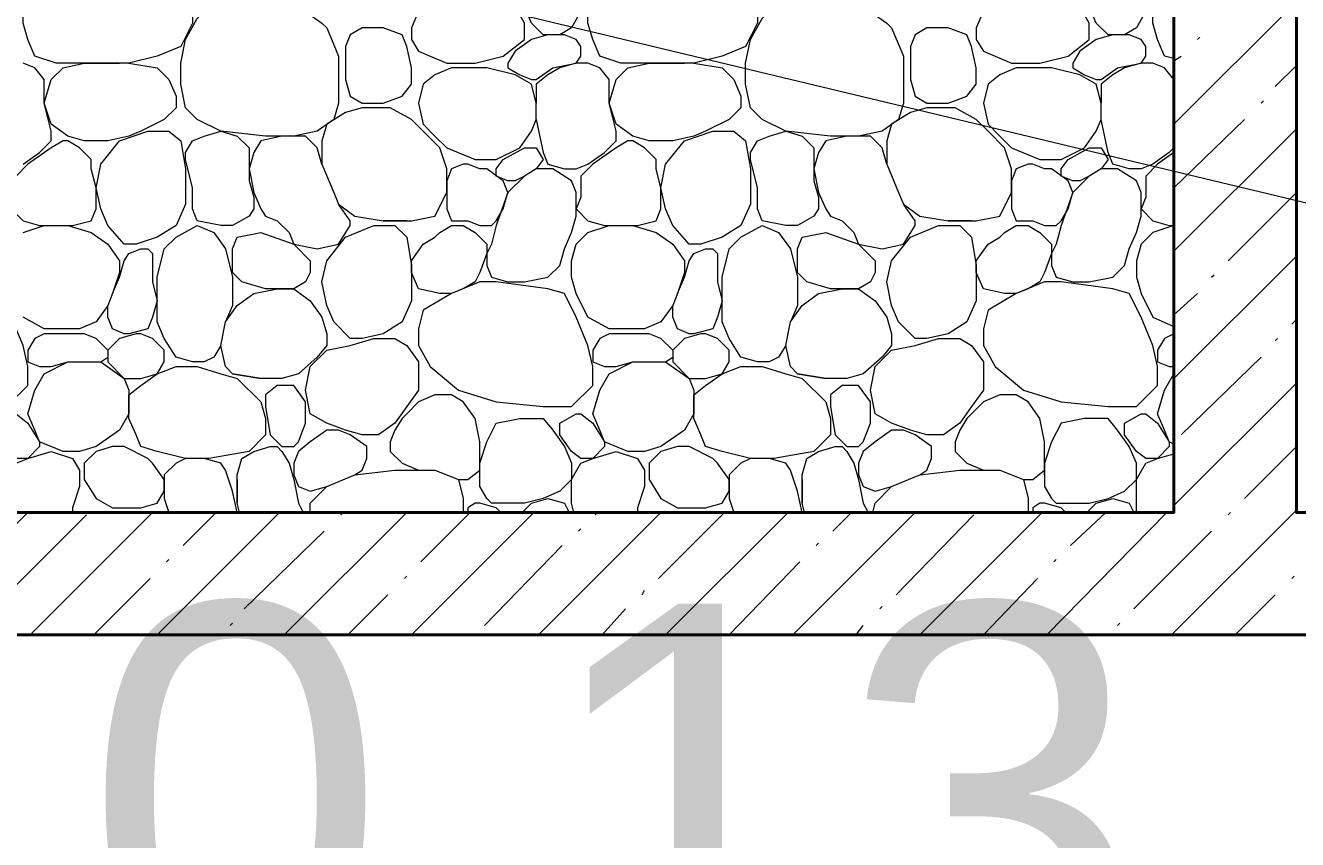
# Model space of a CAD drawing. Header units: millimetres. Extents: x -213547 to 415037, y -3642 to 106956.
# Drawn here: x -111402 to -109112, y 20498 to 21963 of the extents above; entities that cross this region are included whole.
import ezdxf

# ---------------------------------------------------------------- set-up
doc = ezdxf.new("R2010")
doc.units = ezdxf.units.MM
doc.styles.get("Standard").update_dxf_attribs({"font": 'arial.ttf'})

msp = doc.modelspace()

# ---------------------------------------------------------------- linework, layer by layer
at = {"lineweight": 40}
msp.add_lwpolyline([(-113778.3, 26411.6), (-106250.3, 26411.6), (-106250.3, 23009.8), (-112037.1, 23009.8), (-112257.4, 23009.8), (-112257.4, 18875.1), (-112354.9, 18875.1), (-112354.9, 18654.8), (-112037.1, 18654.8), (-112037.1, 18875.1), (-112037.1, 20866.2), (-108334.6, 20866.2), (-108334.6, 20468), (-108114.3, 20468), (-108114.3, 20866.2), (-108114.3, 21086.5), (-109114.1, 21086.5), (-109114.1, 22789.5), (-106030, 22789.5), (-106030, 23009.8), (-106030, 26411.6), (-104132.1, 26411.6)], dxfattribs=at)
msp.add_lwpolyline([(-112037.1, 22789.5), (-109334.4, 22789.5), (-109334.4, 21086.5), (-112037.1, 21086.5)], close=True, dxfattribs=at)
at = {"lineweight": 30}
msp.add_lwpolyline([(-112037.1, 21086.5), (-109334.4, 21086.5), (-109334.4, 22789.5), (-112037.1, 22789.5)], close=True, dxfattribs=at)
at = {"lineweight": 9}
for points in [[(-110410.4, 22077.8), (-110401.9, 22060.8), (-110401.9, 22026.9), (-110401.9, 21988.8), (-110418.9, 21959.2), (-110440, 21946.5), (-110469.7, 21946.5), (-110490.9, 21967.6), (-110503.6, 21997.3), (-110512.1, 22026.9), (-110520.5, 22069.3), (-110512.1, 22099), (-110490.9, 22120.1), (-110461.2, 22128.6), (-110431.6, 22120.1)], [(-109393.7, 22077.8), (-109385.2, 22060.8), (-109385.2, 22026.9), (-109385.2, 21988.8), (-109402.1, 21959.2), (-109423.3, 21946.5), (-109453, 21946.5), (-109474.2, 21967.6), (-109486.9, 21997.3), (-109495.3, 22026.9), (-109503.8, 22069.3), (-109495.3, 22099), (-109474.2, 22120.1), (-109444.5, 22128.6), (-109414.8, 22120.1)], [(-111346.6, 21895.6), (-111384.7, 21908.3), (-111397.5, 21938), (-111405.9, 21967.6), (-111405.9, 21997.3), (-111397.5, 22026.9), (-111367.8, 22060.8), (-111317, 22090.5), (-111274.6, 22099), (-111215.3, 22099), (-111172.9, 22090.5), (-111151.7, 22077.8), (-111122.1, 22039.7), (-111100.9, 21997.3), (-111100.9, 21967.6), (-111122.1, 21925.3), (-111164.5, 21908.3), (-111215.3, 21895.6), (-111274.6, 21895.6)], [(-110329.9, 21895.6), (-110368, 21908.3), (-110380.7, 21938), (-110389.2, 21967.6), (-110389.2, 21997.3), (-110380.7, 22026.9), (-110351.1, 22060.8), (-110300.2, 22090.5), (-110257.9, 22099), (-110198.6, 22099), (-110156.2, 22090.5), (-110135, 22077.8), (-110105.4, 22039.7), (-110084.2, 21997.3), (-110084.2, 21967.6), (-110105.4, 21925.3), (-110147.7, 21908.3), (-110198.6, 21895.6), (-110257.9, 21895.6)], [(-110969.6, 21764.3), (-111050.1, 21772.8), (-111092.4, 21793.9), (-111113.6, 21815.1), (-111122.1, 21857.5), (-111122.1, 21895.6), (-111113.6, 21938), (-111092.4, 21976.1), (-111071.3, 21997.3), (-111028.9, 22018.5), (-110999.2, 22018.5), (-110910.3, 21997.3), (-110867.9, 21967.6), (-110859.4, 21959.2), (-110838.3, 21908.3), (-110838.3, 21866), (-110838.3, 21823.6), (-110846.7, 21793.9), (-110876.4, 21772.8), (-110918.7, 21764.3)], [(-110706.9, 21938), (-110694.2, 21916.8), (-110673, 21908.3), (-110643.4, 21895.6), (-110592.5, 21895.6), (-110541.7, 21908.3), (-110503.6, 21938), (-110503.6, 21967.6), (-110520.5, 21997.3), (-110571.4, 22018.5), (-110622.2, 22018.5), (-110664.6, 22010), (-110694.2, 21988.8), (-110706.9, 21959.2)], [(-109952.9, 21764.3), (-110033.3, 21772.8), (-110075.7, 21793.9), (-110096.9, 21815.1), (-110105.4, 21857.5), (-110105.4, 21895.6), (-110096.9, 21938), (-110075.7, 21976.1), (-110054.5, 21997.3), (-110012.2, 22018.5), (-109982.5, 22018.5), (-109893.6, 21997.3), (-109851.2, 21967.6), (-109842.7, 21959.2), (-109821.5, 21908.3), (-109821.5, 21866), (-109821.5, 21823.6), (-109830, 21793.9), (-109859.7, 21772.8), (-109902, 21764.3)], [(-109690.2, 21938), (-109677.5, 21916.8), (-109656.3, 21908.3), (-109626.7, 21895.6), (-109575.8, 21895.6), (-109525, 21908.3), (-109486.9, 21938), (-109486.9, 21967.6), (-109503.8, 21997.3), (-109554.6, 22018.5), (-109605.5, 22018.5), (-109647.8, 22010), (-109677.5, 21988.8), (-109690.2, 21959.2)], [(-110825.5, 21866), (-110817.1, 21836.3), (-110795.9, 21823.6), (-110757.8, 21823.6), (-110723.9, 21836.3), (-110706.9, 21857.5), (-110706.9, 21887.1), (-110715.4, 21925.3), (-110723.9, 21946.5), (-110757.8, 21959.2), (-110795.9, 21959.2), (-110817.1, 21946.5), (-110825.5, 21925.3)], [(-109808.8, 21866), (-109800.4, 21836.3), (-109779.2, 21823.6), (-109741, 21823.6), (-109707.2, 21836.3), (-109690.2, 21857.5), (-109690.2, 21887.1), (-109698.7, 21925.3), (-109707.2, 21946.5), (-109741, 21959.2), (-109779.2, 21959.2), (-109800.4, 21946.5), (-109808.8, 21925.3)], [(-110520.5, 21916.8), (-110533.2, 21895.6), (-110533.2, 21887.1), (-110512.1, 21874.4), (-110490.9, 21866), (-110482.4, 21866), (-110452.7, 21887.1), (-110410.4, 21895.6), (-110401.9, 21908.3), (-110401.9, 21925.3), (-110410.4, 21938), (-110431.6, 21946.5), (-110461.2, 21946.5), (-110490.9, 21938)], [(-109503.8, 21916.8), (-109516.5, 21895.6), (-109516.5, 21887.1), (-109495.3, 21874.4), (-109474.2, 21866), (-109465.7, 21866), (-109436, 21887.1), (-109393.7, 21895.6), (-109385.2, 21908.3), (-109385.2, 21925.3), (-109393.7, 21938), (-109414.8, 21946.5), (-109444.5, 21946.5), (-109474.2, 21938)], [(-110571.4, 21887.1), (-110605.3, 21887.1), (-110634.9, 21887.1), (-110664.6, 21874.4), (-110685.7, 21857.5), (-110694.2, 21823.6), (-110685.7, 21785.5), (-110664.6, 21764.3), (-110643.4, 21743.1), (-110592.5, 21721.9), (-110554.4, 21721.9), (-110512.1, 21743.1), (-110490.9, 21772.8), (-110482.4, 21793.9), (-110469.7, 21734.6), (-110461.2, 21713.5), (-110431.6, 21705), (-110410.4, 21705), (-110389.2, 21713.5), (-110359.5, 21734.6), (-110338.4, 21755.8), (-110338.4, 21764.3), (-110338.4, 21772.8), (-110351.1, 21823.6), (-110351.1, 21866), (-110368, 21887.1), (-110389.2, 21895.6), (-110410.4, 21895.6), (-110440, 21887.1), (-110461.2, 21874.4), (-110482.4, 21857.5), (-110482.4, 21823.6), (-110490.9, 21857.5), (-110520.5, 21874.4)], [(-110838.3, 21641.4), (-110808.6, 21620.3), (-110757.8, 21611.8), (-110706.9, 21611.8), (-110664.6, 21620.3), (-110643.4, 21662.6), (-110643.4, 21705), (-110656.1, 21743.1), (-110685.7, 21772.8), (-110706.9, 21793.9), (-110745.1, 21815.1), (-110795.9, 21815.1), (-110825.5, 21806.7), (-110859.4, 21785.5), (-110867.9, 21755.8), (-110867.9, 21713.5), (-110846.7, 21662.6)], [(-109821.5, 21641.4), (-109791.9, 21620.3), (-109741, 21611.8), (-109690.2, 21611.8), (-109647.8, 21620.3), (-109626.7, 21662.6), (-109626.7, 21705), (-109639.4, 21743.1), (-109669, 21772.8), (-109690.2, 21793.9), (-109728.3, 21815.1), (-109779.2, 21815.1), (-109808.8, 21806.7), (-109842.7, 21785.5), (-109851.2, 21755.8), (-109851.2, 21713.5), (-109830, 21662.6)], [(-111355.1, 21743.1), (-111397.5, 21713.5), (-111418.6, 21692.3), (-111418.6, 21654.2), (-111427.1, 21633), (-111405.9, 21611.8), (-111376.3, 21603.3), (-111355.1, 21603.3), (-111317, 21603.3), (-111283.1, 21611.8), (-111274.6, 21633), (-111274.6, 21671.1), (-111283.1, 21705), (-111283.1, 21721.9), (-111304.3, 21743.1), (-111325.4, 21755.8), (-111333.9, 21755.8)], [(-111253.4, 21603.3), (-111266.1, 21633), (-111274.6, 21671.1), (-111266.1, 21713.5), (-111232.2, 21755.8), (-111181.4, 21772.8), (-111143.3, 21772.8), (-111122.1, 21755.8), (-111113.6, 21705), (-111113.6, 21641.4), (-111130.6, 21603.3), (-111164.5, 21582.1), (-111202.6, 21569.4), (-111215.3, 21569.4), (-111223.8, 21569.4)], [(-110990.8, 21654.2), (-110990.8, 21633), (-110999.2, 21620.3), (-111028.9, 21603.3), (-111050.1, 21603.3), (-111092.4, 21611.8), (-111100.9, 21633), (-111100.9, 21671.1), (-111113.6, 21721.9), (-111113.6, 21734.6), (-111100.9, 21755.8), (-111079.7, 21764.3), (-111050.1, 21772.8), (-111020.4, 21764.3), (-110999.2, 21743.1), (-110999.2, 21721.9), (-110999.2, 21683.8)], [(-110338.4, 21743.1), (-110380.7, 21713.5), (-110401.9, 21692.3), (-110401.9, 21654.2), (-110410.4, 21633), (-110389.2, 21611.8), (-110359.5, 21603.3), (-110338.4, 21603.3), (-110300.2, 21603.3), (-110266.3, 21611.8), (-110257.9, 21633), (-110257.9, 21671.1), (-110266.3, 21705), (-110266.3, 21721.9), (-110287.5, 21743.1), (-110308.7, 21755.8), (-110317.2, 21755.8)], [(-110236.7, 21603.3), (-110249.4, 21633), (-110257.9, 21671.1), (-110249.4, 21713.5), (-110215.5, 21755.8), (-110164.7, 21772.8), (-110126.5, 21772.8), (-110105.4, 21755.8), (-110096.9, 21705), (-110096.9, 21641.4), (-110113.8, 21603.3), (-110147.7, 21582.1), (-110185.9, 21569.4), (-110198.6, 21569.4), (-110207, 21569.4)], [(-109974, 21654.2), (-109974, 21633), (-109982.5, 21620.3), (-110012.2, 21603.3), (-110033.3, 21603.3), (-110075.7, 21611.8), (-110084.2, 21633), (-110084.2, 21671.1), (-110096.9, 21721.9), (-110096.9, 21734.6), (-110084.2, 21755.8), (-110063, 21764.3), (-110033.3, 21772.8), (-110003.7, 21764.3), (-109982.5, 21743.1), (-109982.5, 21721.9), (-109982.5, 21683.8)], [(-110482.4, 21705), (-110503.6, 21692.3), (-110520.5, 21683.8), (-110533.2, 21683.8), (-110554.4, 21692.3), (-110554.4, 21705), (-110541.7, 21721.9), (-110503.6, 21743.1), (-110482.4, 21743.1), (-110469.7, 21721.9)], [(-109465.7, 21705), (-109486.9, 21692.3), (-109503.8, 21683.8), (-109516.5, 21683.8), (-109537.7, 21692.3), (-109537.7, 21705), (-109525, 21721.9), (-109486.9, 21743.1), (-109465.7, 21743.1), (-109453, 21721.9)], [(-110418.9, 21590.6), (-110410.4, 21620.3), (-110410.4, 21662.6), (-110418.9, 21683.8), (-110452.7, 21705), (-110482.4, 21705), (-110503.6, 21692.3), (-110533.2, 21662.6), (-110541.7, 21683.8), (-110571.4, 21705), (-110584.1, 21705), (-110605.3, 21713.5), (-110613.7, 21713.5), (-110634.9, 21705), (-110643.4, 21683.8), (-110643.4, 21662.6), (-110643.4, 21633), (-110634.9, 21611.8), (-110605.3, 21611.8), (-110584.1, 21603.3), (-110571.4, 21603.3), (-110562.9, 21603.3), (-110554.4, 21611.8), (-110541.7, 21633), (-110533.2, 21662.6), (-110554.4, 21603.3), (-110562.9, 21569.4), (-110571.4, 21552.5), (-110571.4, 21531.3), (-110562.9, 21510.1), (-110533.2, 21501.6), (-110503.6, 21501.6), (-110461.2, 21510.1), (-110440, 21531.3), (-110431.6, 21561)], [(-109402.1, 21590.6), (-109393.7, 21620.3), (-109393.7, 21662.6), (-109402.1, 21683.8), (-109436, 21705), (-109465.7, 21705), (-109486.9, 21692.3), (-109516.5, 21662.6), (-109525, 21683.8), (-109554.6, 21705), (-109567.4, 21705), (-109588.5, 21713.5), (-109597, 21713.5), (-109618.2, 21705), (-109626.7, 21683.8), (-109626.7, 21662.6), (-109626.7, 21633), (-109618.2, 21611.8), (-109588.5, 21611.8), (-109567.4, 21603.3), (-109554.6, 21603.3), (-109546.2, 21603.3), (-109537.7, 21611.8), (-109525, 21633), (-109516.5, 21662.6), (-109537.7, 21603.3), (-109546.2, 21569.4), (-109554.6, 21552.5), (-109554.6, 21531.3), (-109546.2, 21510.1), (-109516.5, 21501.6), (-109486.9, 21501.6), (-109444.5, 21510.1), (-109423.3, 21531.3), (-109414.8, 21561)], [(-110846.7, 21429.6), (-110859.4, 21459.3), (-110867.9, 21501.6), (-110859.4, 21539.8), (-110825.5, 21582.1), (-110774.7, 21603.3), (-110736.6, 21603.3), (-110715.4, 21582.1), (-110706.9, 21531.3), (-110706.9, 21467.8), (-110723.9, 21429.6), (-110757.8, 21408.4), (-110795.9, 21400), (-110808.6, 21400), (-110817.1, 21400)], [(-110613.7, 21488.9), (-110634.9, 21480.5), (-110656.1, 21480.5), (-110694.2, 21488.9), (-110706.9, 21518.6), (-110706.9, 21539.8), (-110685.7, 21569.4), (-110664.6, 21582.1), (-110656.1, 21590.6), (-110634.9, 21603.3), (-110613.7, 21603.3), (-110592.5, 21590.6), (-110571.4, 21569.4), (-110571.4, 21552.5), (-110584.1, 21518.6), (-110592.5, 21501.6)], [(-109830, 21429.6), (-109842.7, 21459.3), (-109851.2, 21501.6), (-109842.7, 21539.8), (-109808.8, 21582.1), (-109758, 21603.3), (-109719.9, 21603.3), (-109698.7, 21582.1), (-109690.2, 21531.3), (-109690.2, 21467.8), (-109707.2, 21429.6), (-109741, 21408.4), (-109779.2, 21400), (-109791.9, 21400), (-109800.4, 21400)], [(-109597, 21488.9), (-109618.2, 21480.5), (-109639.4, 21480.5), (-109677.5, 21488.9), (-109690.2, 21518.6), (-109690.2, 21539.8), (-109669, 21569.4), (-109647.8, 21582.1), (-109639.4, 21590.6), (-109618.2, 21603.3), (-109597, 21603.3), (-109575.8, 21590.6), (-109554.6, 21569.4), (-109554.6, 21552.5), (-109567.4, 21518.6), (-109575.8, 21501.6)], [(-110918.7, 21569.4), (-110889.1, 21539.8), (-110889.1, 21518.6), (-110897.6, 21501.6), (-110918.7, 21488.9), (-110969.6, 21488.9), (-111011.9, 21501.6), (-111028.9, 21518.6), (-111028.9, 21561), (-111020.4, 21582.1), (-110978.1, 21590.6)], [(-109902, 21569.4), (-109872.4, 21539.8), (-109872.4, 21518.6), (-109880.8, 21501.6), (-109902, 21488.9), (-109952.9, 21488.9), (-109995.2, 21501.6), (-110012.2, 21518.6), (-110012.2, 21561), (-110003.7, 21582.1), (-109961.3, 21590.6)], [(-111710.9, 21416.9), (-111710.9, 21387.3), (-111689.8, 21349.1), (-111638.9, 21306.8), (-111571.1, 21285.6), (-111486.4, 21277.1), (-111435.6, 21277.1), (-111397.5, 21315.2), (-111397.5, 21349.1), (-111405.9, 21387.3), (-111427.1, 21438.1), (-111448.3, 21480.5), (-111477.9, 21488.9), (-111571.1, 21501.6), (-111600.8, 21501.6), (-111651.6, 21480.5), (-111702.5, 21450.8)], [(-110694.2, 21416.9), (-110694.2, 21387.3), (-110673, 21349.1), (-110622.2, 21306.8), (-110554.4, 21285.6), (-110469.7, 21277.1), (-110418.9, 21277.1), (-110380.7, 21315.2), (-110380.7, 21349.1), (-110389.2, 21387.3), (-110410.4, 21438.1), (-110431.6, 21480.5), (-110461.2, 21488.9), (-110554.4, 21501.6), (-110584.1, 21501.6), (-110634.9, 21480.5), (-110685.7, 21450.8)], [(-109677.5, 21416.9), (-109677.5, 21387.3), (-109656.3, 21349.1), (-109605.5, 21306.8), (-109537.7, 21285.6), (-109453, 21277.1), (-109402.1, 21277.1), (-109364, 21315.2), (-109364, 21349.1), (-109372.5, 21387.3), (-109393.7, 21438.1), (-109414.8, 21480.5), (-109444.5, 21488.9), (-109537.7, 21501.6), (-109567.4, 21501.6), (-109618.2, 21480.5), (-109669, 21450.8)], [(-111194.1, 21408.4), (-111202.6, 21408.4), (-111232.2, 21400), (-111253.4, 21378.8), (-111253.4, 21357.6), (-111223.8, 21328), (-111194.1, 21328), (-111164.5, 21336.4), (-111151.7, 21357.6), (-111151.7, 21378.8), (-111172.9, 21400)], [(-110859.4, 21378.8), (-110817.1, 21387.3), (-110774.7, 21400), (-110736.6, 21400), (-110715.4, 21387.3), (-110694.2, 21357.6), (-110694.2, 21336.4), (-110694.2, 21306.8), (-110715.4, 21277.1), (-110736.6, 21247.5), (-110766.2, 21226.3), (-110795.9, 21226.3), (-110825.5, 21234.8), (-110859.4, 21247.5), (-110889.1, 21264.4), (-110897.6, 21306.8), (-110889.1, 21349.1)], [(-110177.4, 21408.4), (-110185.9, 21408.4), (-110215.5, 21400), (-110236.7, 21378.8), (-110236.7, 21357.6), (-110207, 21328), (-110177.4, 21328), (-110147.7, 21336.4), (-110135, 21357.6), (-110135, 21378.8), (-110156.2, 21400)], [(-109842.7, 21378.8), (-109800.4, 21387.3), (-109758, 21400), (-109719.9, 21400), (-109698.7, 21387.3), (-109677.5, 21357.6), (-109677.5, 21336.4), (-109677.5, 21306.8), (-109698.7, 21277.1), (-109719.9, 21247.5), (-109749.5, 21226.3), (-109779.2, 21226.3), (-109808.8, 21234.8), (-109842.7, 21247.5), (-109872.4, 21264.4), (-109880.8, 21306.8), (-109872.4, 21349.1)], [(-111376.3, 21213.6), (-111384.7, 21234.8), (-111397.5, 21264.4), (-111384.7, 21306.8), (-111367.8, 21336.4), (-111325.4, 21357.6), (-111266.1, 21357.6), (-111223.8, 21328), (-111215.3, 21306.8), (-111215.3, 21264.4), (-111232.2, 21234.8), (-111274.6, 21205.1), (-111304.3, 21196.6), (-111333.9, 21196.6)], [(-111194.1, 21205.1), (-111202.6, 21226.3), (-111215.3, 21255.9), (-111215.3, 21298.3), (-111194.1, 21315.2), (-111164.5, 21336.4), (-111130.6, 21349.1), (-111092.4, 21349.1), (-111050.1, 21336.4), (-111020.4, 21328), (-110978.1, 21285.6), (-110969.6, 21255.9), (-110969.6, 21226.3), (-110999.2, 21196.6), (-111071.3, 21183.9), (-111113.6, 21183.9), (-111164.5, 21196.6)], [(-110359.5, 21213.6), (-110368, 21234.8), (-110380.7, 21264.4), (-110368, 21306.8), (-110351.1, 21336.4), (-110308.7, 21357.6), (-110249.4, 21357.6), (-110207, 21328), (-110198.6, 21306.8), (-110198.6, 21264.4), (-110215.5, 21234.8), (-110257.9, 21205.1), (-110287.5, 21196.6), (-110317.2, 21196.6)], [(-110177.4, 21205.1), (-110185.9, 21226.3), (-110198.6, 21255.9), (-110198.6, 21298.3), (-110177.4, 21315.2), (-110147.7, 21336.4), (-110113.8, 21349.1), (-110075.7, 21349.1), (-110033.3, 21336.4), (-110003.7, 21328), (-109961.3, 21285.6), (-109952.9, 21255.9), (-109952.9, 21226.3), (-109982.5, 21196.6), (-110054.5, 21183.9), (-110096.9, 21183.9), (-110147.7, 21196.6)], [(-110948.4, 21315.2), (-110969.6, 21298.3), (-110969.6, 21277.1), (-110961.1, 21226.3), (-110939.9, 21205.1), (-110918.7, 21205.1), (-110910.3, 21213.6), (-110897.6, 21247.5), (-110897.6, 21285.6), (-110918.7, 21315.2)], [(-109931.7, 21315.2), (-109952.9, 21298.3), (-109952.9, 21277.1), (-109944.4, 21226.3), (-109923.2, 21205.1), (-109902, 21205.1), (-109893.6, 21213.6), (-109880.8, 21247.5), (-109880.8, 21285.6), (-109902, 21315.2)], [(-109342.8, 21213.6), (-109342.8, 21205.1), (-109364, 21183.9), (-109385.2, 21183.9), (-109402.1, 21196.6), (-109423.3, 21226.3), (-109423.3, 21247.5), (-109393.7, 21264.4), (-109385.2, 21264.4), (-109364, 21247.5)], [(-111223.8, 21205.1), (-111244.9, 21205.1), (-111274.6, 21196.6), (-111295.8, 21175.4), (-111295.8, 21145.8), (-111274.6, 21111.9), (-111244.9, 21095), (-111194.1, 21095), (-111164.5, 21103.4), (-111151.7, 21124.6), (-111151.7, 21145.8), (-111172.9, 21175.4), (-111181.4, 21183.9)], [(-110207, 21205.1), (-110228.2, 21205.1), (-110257.9, 21196.6), (-110279.1, 21175.4), (-110279.1, 21145.8), (-110257.9, 21111.9), (-110228.2, 21095), (-110177.4, 21095), (-110147.7, 21103.4), (-110135, 21124.6), (-110135, 21145.8), (-110156.2, 21175.4), (-110164.7, 21183.9)]]:
    msp.add_lwpolyline(points, close=True, dxfattribs=at)
for points in [[(-110956.9, 22090.5), (-108978.5, 21616), (-108737, 21616)], [(-109334.4, 21904.1), (-109351.3, 21908.3), (-109364, 21938), (-109372.5, 21967.6), (-109372.5, 21997.3), (-109364, 22026.9), (-109334.4, 22056.6)], [(-109334.4, 21785.5), (-109114.1, 22005.8)], [(-109292, 21938), (-109287.8, 21942.2)], [(-111405.9, 21713.5), (-111376.3, 21734.6), (-111355.1, 21755.8), (-111355.1, 21764.3), (-111355.1, 21772.8), (-111367.8, 21823.6), (-111367.8, 21866), (-111384.7, 21887.1), (-111405.9, 21895.6)], [(-111215.3, 21895.6), (-111164.5, 21887.1), (-111143.3, 21866), (-111130.6, 21836.3), (-111130.6, 21815.1), (-111151.7, 21793.9), (-111194.1, 21772.8), (-111215.3, 21764.3), (-111253.4, 21755.8), (-111295.8, 21755.8), (-111325.4, 21764.3), (-111355.1, 21785.5), (-111367.8, 21823.6), (-111355.1, 21866), (-111333.9, 21887.1), (-111295.8, 21895.6), (-111232.2, 21895.6)], [(-110198.6, 21895.6), (-110147.7, 21887.1), (-110126.5, 21866), (-110113.8, 21836.3), (-110113.8, 21815.1), (-110135, 21793.9), (-110177.4, 21772.8), (-110198.6, 21764.3), (-110236.7, 21755.8), (-110279.1, 21755.8), (-110308.7, 21764.3), (-110338.4, 21785.5), (-110351.1, 21823.6), (-110338.4, 21866), (-110317.2, 21887.1), (-110279.1, 21895.6), (-110215.5, 21895.6)], [(-109334.4, 21866), (-109351.3, 21887.1), (-109372.5, 21895.6), (-109393.7, 21895.6), (-109423.3, 21887.1), (-109444.5, 21874.4), (-109465.7, 21857.5), (-109465.7, 21823.6), (-109474.2, 21857.5), (-109503.8, 21874.4), (-109554.6, 21887.1), (-109588.5, 21887.1), (-109618.2, 21887.1), (-109647.8, 21874.4), (-109669, 21857.5), (-109677.5, 21823.6), (-109669, 21785.5), (-109647.8, 21764.3), (-109626.7, 21743.1), (-109575.8, 21721.9), (-109537.7, 21721.9), (-109495.3, 21743.1), (-109474.2, 21772.8), (-109465.7, 21793.9)], [(-109334.4, 21899.9), (-109321.6, 21908.3)], [(-109152.2, 21853.3), (-109114.1, 21891.4)], [(-110482.4, 21793.9), (-110482.4, 21823.6)], [(-109334.4, 21743.1), (-109342.8, 21734.6), (-109372.5, 21713.5), (-109393.7, 21705), (-109414.8, 21705), (-109444.5, 21713.5), (-109453, 21734.6), (-109465.7, 21793.9), (-109465.7, 21823.6)], [(-109177.6, 21823.6), (-109173.4, 21827.8)], [(-109334.4, 21671.1), (-109207.3, 21793.9)], [(-109334.4, 21556.7), (-109114.1, 21777)], [(-110867.9, 21713.5), (-110876.4, 21743.1), (-110897.6, 21764.3), (-110939.9, 21764.3), (-110978.1, 21755.8), (-110990.8, 21734.6), (-110999.2, 21705), (-110990.8, 21662.6), (-110978.1, 21633), (-110969.6, 21620.3), (-110948.4, 21611.8), (-110927.2, 21590.6), (-110918.7, 21569.4), (-110876.4, 21561), (-110838.3, 21569.4), (-110817.1, 21603.3), (-110817.1, 21611.8), (-110838.3, 21641.4)], [(-109851.2, 21713.5), (-109859.7, 21743.1), (-109880.8, 21764.3), (-109923.2, 21764.3), (-109961.3, 21755.8), (-109974, 21734.6), (-109982.5, 21705), (-109974, 21662.6), (-109961.3, 21633), (-109952.9, 21620.3), (-109931.7, 21611.8), (-109910.5, 21590.6), (-109902, 21569.4), (-109859.7, 21561), (-109821.5, 21569.4), (-109800.4, 21603.3), (-109800.4, 21611.8), (-109821.5, 21641.4)], [(-109334.4, 21734.6), (-109364, 21713.5), (-109385.2, 21692.3), (-109385.2, 21654.2), (-109393.7, 21633), (-109372.5, 21611.8), (-109342.8, 21603.3), (-109334.4, 21603.3), (-109372.5, 21590.6), (-109393.7, 21569.4), (-109402.1, 21539.8), (-109402.1, 21510.1), (-109393.7, 21480.5), (-109372.5, 21438.1), (-109334.4, 21421.2)], [(-109236.9, 21539.8), (-109114.1, 21662.6)], [(-111405.9, 21590.6), (-111367.8, 21603.3), (-111325.4, 21603.3), (-111283.1, 21590.6), (-111253.4, 21569.4), (-111232.2, 21539.8), (-111232.2, 21518.6), (-111244.9, 21480.5), (-111232.2, 21510.1), (-111223.8, 21539.8), (-111215.3, 21552.5), (-111194.1, 21561), (-111181.4, 21561), (-111172.9, 21552.5), (-111172.9, 21501.6), (-111164.5, 21467.8), (-111172.9, 21438.1), (-111181.4, 21416.9), (-111215.3, 21408.4), (-111223.8, 21408.4), (-111244.9, 21416.9), (-111253.4, 21438.1), (-111253.4, 21459.3)], [(-111050.1, 21387.3), (-111062.8, 21366.1), (-111079.7, 21357.6), (-111100.9, 21357.6), (-111130.6, 21366.1), (-111151.7, 21400), (-111164.5, 21429.6), (-111164.5, 21459.3), (-111164.5, 21510.1), (-111151.7, 21561), (-111130.6, 21582.1), (-111092.4, 21603.3), (-111062.8, 21590.6), (-111041.6, 21561), (-111028.9, 21510.1), (-111028.9, 21459.3), (-111041.6, 21429.6)], [(-110715.4, 21611.8), (-110757.8, 21611.8)], [(-110228.2, 21480.5), (-110236.7, 21459.3), (-110257.9, 21429.6), (-110287.5, 21416.9), (-110351.1, 21416.9), (-110389.2, 21438.1), (-110410.4, 21480.5), (-110418.9, 21510.1), (-110418.9, 21539.8), (-110410.4, 21569.4), (-110389.2, 21590.6), (-110351.1, 21603.3), (-110308.7, 21603.3), (-110266.3, 21590.6), (-110236.7, 21569.4), (-110215.5, 21539.8), (-110215.5, 21518.6), (-110228.2, 21480.5), (-110215.5, 21510.1), (-110207, 21539.8), (-110198.6, 21552.5), (-110177.4, 21561), (-110164.7, 21561), (-110156.2, 21552.5), (-110156.2, 21501.6), (-110147.7, 21467.8), (-110156.2, 21438.1), (-110164.7, 21416.9), (-110198.6, 21408.4), (-110207, 21408.4), (-110228.2, 21416.9), (-110236.7, 21438.1), (-110236.7, 21459.3)], [(-110033.3, 21387.3), (-110046.1, 21366.1), (-110063, 21357.6), (-110084.2, 21357.6), (-110113.8, 21366.1), (-110135, 21400), (-110147.7, 21429.6), (-110147.7, 21459.3), (-110147.7, 21510.1), (-110135, 21561), (-110113.8, 21582.1), (-110075.7, 21603.3), (-110046.1, 21590.6), (-110024.9, 21561), (-110012.2, 21510.1), (-110012.2, 21459.3), (-110024.9, 21429.6)], [(-109698.7, 21611.8), (-109741, 21611.8)], [(-109334.4, 21328), (-109114.1, 21548.2)], [(-109266.6, 21510.1), (-109262.3, 21514.4)], [(-111244.9, 21480.5), (-111253.4, 21459.3), (-111274.6, 21429.6), (-111304.3, 21416.9), (-111367.8, 21416.9), (-111405.9, 21438.1)], [(-111028.9, 21336.4), (-111041.6, 21349.1), (-111050.1, 21387.3), (-111041.6, 21429.6), (-111020.4, 21459.3), (-110990.8, 21480.5), (-110948.4, 21488.9), (-110918.7, 21488.9), (-110889.1, 21467.8), (-110867.9, 21438.1), (-110859.4, 21408.4), (-110859.4, 21387.3), (-110876.4, 21366.1), (-110910.3, 21336.4), (-110939.9, 21328), (-110978.1, 21328), (-111028.9, 21336.4), (-110978.1, 21328)], [(-110012.2, 21336.4), (-110024.9, 21349.1), (-110033.3, 21387.3), (-110024.9, 21429.6), (-110003.7, 21459.3), (-109974, 21480.5), (-109931.7, 21488.9), (-109902, 21488.9), (-109872.4, 21467.8), (-109851.2, 21438.1), (-109842.7, 21408.4), (-109842.7, 21387.3), (-109859.7, 21366.1), (-109893.6, 21336.4), (-109923.2, 21328), (-109961.3, 21328), (-110012.2, 21336.4), (-109961.3, 21328)], [(-109334.4, 21442.3), (-109292, 21480.5)], [(-109122.5, 21425.4), (-109114.1, 21433.9)], [(-111253.4, 21378.8), (-111274.6, 21400), (-111295.8, 21408.4), (-111333.9, 21408.4), (-111367.8, 21408.4), (-111384.7, 21400), (-111397.5, 21378.8), (-111397.5, 21357.6), (-111376.3, 21349.1), (-111355.1, 21349.1), (-111325.4, 21357.6), (-111266.1, 21357.6), (-111253.4, 21366.1)], [(-110236.7, 21378.8), (-110257.9, 21400), (-110279.1, 21408.4), (-110317.2, 21408.4), (-110351.1, 21408.4), (-110368, 21400), (-110380.7, 21378.8), (-110380.7, 21357.6), (-110359.5, 21349.1), (-110338.4, 21349.1), (-110308.7, 21357.6), (-110249.4, 21357.6), (-110236.7, 21366.1)], [(-109334.4, 21408.4), (-109351.3, 21400), (-109364, 21378.8), (-109364, 21357.6), (-109342.8, 21349.1), (-109334.4, 21349.1)], [(-109152.2, 21395.7), (-109148, 21400)], [(-109321.6, 21226.3), (-109177.6, 21366.1)], [(-109334.4, 21209.3), (-109342.8, 21213.6), (-109351.3, 21234.8), (-109364, 21264.4), (-109351.3, 21306.8), (-109334.4, 21336.4)], [(-109334.4, 21099.2), (-109114.1, 21319.5)], [(-110584.1, 21154.3), (-110584.1, 21183.9), (-110584.1, 21213.6), (-110592.5, 21255.9), (-110613.7, 21285.6), (-110634.9, 21298.3), (-110664.6, 21298.3), (-110694.2, 21285.6), (-110715.4, 21264.4), (-110723.9, 21255.9), (-110736.6, 21234.8), (-110745.1, 21213.6), (-110745.1, 21196.6), (-110723.9, 21175.4), (-110694.2, 21162.7)], [(-109567.4, 21154.3), (-109567.4, 21183.9), (-109567.4, 21213.6), (-109575.8, 21255.9), (-109597, 21285.6), (-109618.2, 21298.3), (-109647.8, 21298.3), (-109677.5, 21285.6), (-109698.7, 21264.4), (-109707.2, 21255.9), (-109719.9, 21234.8), (-109728.3, 21213.6), (-109728.3, 21196.6), (-109707.2, 21175.4), (-109677.5, 21162.7)], [(-111418.6, 21264.4), (-111397.5, 21247.5), (-111376.3, 21213.6), (-111376.3, 21205.1), (-111397.5, 21183.9), (-111355.1, 21196.6), (-111317, 21183.9), (-111304.3, 21162.7), (-111304.3, 21133.1), (-111317, 21095), (-111317, 21086.5)], [(-110414.6, 21086.5), (-110418.9, 21103.4), (-110418.9, 21145.8), (-110440, 21124.6), (-110469.7, 21111.9), (-110503.6, 21103.4), (-110520.5, 21103.4), (-110562.9, 21103.4), (-110571.4, 21111.9), (-110584.1, 21133.1), (-110584.1, 21175.4), (-110571.4, 21213.6), (-110554.4, 21247.5), (-110512.1, 21255.9), (-110469.7, 21255.9), (-110452.7, 21234.8), (-110431.6, 21205.1), (-110418.9, 21175.4), (-110418.9, 21145.8), (-110401.9, 21175.4), (-110380.7, 21183.9), (-110401.9, 21183.9), (-110418.9, 21196.6), (-110440, 21226.3), (-110440, 21247.5), (-110410.4, 21264.4), (-110401.9, 21264.4), (-110380.7, 21247.5), (-110359.5, 21213.6), (-110359.5, 21205.1), (-110380.7, 21183.9), (-110338.4, 21196.6), (-110300.2, 21183.9), (-110287.5, 21162.7), (-110287.5, 21133.1), (-110300.2, 21095), (-110300.2, 21086.5)], [(-109402.1, 21086.5), (-109402.1, 21103.4), (-109402.1, 21145.8), (-109402.1, 21175.4), (-109414.8, 21205.1), (-109436, 21234.8), (-109453, 21255.9), (-109495.3, 21255.9), (-109537.7, 21247.5), (-109554.6, 21213.6), (-109567.4, 21175.4), (-109567.4, 21133.1), (-109554.6, 21111.9), (-109546.2, 21103.4), (-109503.8, 21103.4), (-109486.9, 21103.4), (-109453, 21111.9), (-109423.3, 21124.6), (-109402.1, 21145.8), (-109385.2, 21175.4), (-109364, 21183.9), (-109334.4, 21192.4)], [(-110808.6, 21154.3), (-110795.9, 21162.7), (-110787.4, 21183.9), (-110787.4, 21205.1), (-110817.1, 21226.3), (-110838.3, 21234.8), (-110859.4, 21234.8), (-110889.1, 21213.6), (-110910.3, 21196.6), (-110918.7, 21175.4), (-110918.7, 21154.3), (-110910.3, 21133.1), (-110889.1, 21124.6), (-110859.4, 21133.1)], [(-109791.9, 21154.3), (-109779.2, 21162.7), (-109770.7, 21183.9), (-109770.7, 21205.1), (-109800.4, 21226.3), (-109821.5, 21234.8), (-109842.7, 21234.8), (-109872.4, 21213.6), (-109893.6, 21196.6), (-109902, 21175.4), (-109902, 21154.3), (-109893.6, 21133.1), (-109872.4, 21124.6), (-109842.7, 21133.1)], [(-111020.4, 21145.8), (-111020.4, 21103.4), (-111020.4, 21154.3), (-111011.9, 21183.9), (-110990.8, 21196.6), (-110961.1, 21205.1), (-110948.4, 21205.1), (-110939.9, 21196.6), (-110927.2, 21175.4), (-110918.7, 21145.8), (-110910.3, 21103.4), (-110901.8, 21086.5)], [(-110003.7, 21145.8), (-110003.7, 21103.4), (-110003.7, 21154.3), (-109995.2, 21183.9), (-109974, 21196.6), (-109944.4, 21205.1), (-109931.7, 21205.1), (-109923.2, 21196.6), (-109910.5, 21175.4), (-109902, 21145.8), (-109893.6, 21103.4), (-109885.1, 21086.5)], [(-109207.3, 21111.9), (-109114.1, 21205.1)], [(-111418.6, 21175.4), (-111397.5, 21183.9), (-111418.6, 21183.9)], [(-111020.4, 21086.5), (-111028.9, 21124.6), (-111041.6, 21162.7), (-111050.1, 21175.4), (-111079.7, 21183.9), (-111113.6, 21183.9), (-111130.6, 21175.4), (-111151.7, 21154.3), (-111151.7, 21111.9), (-111143.3, 21086.5)], [(-110003.7, 21086.5), (-110012.2, 21124.6), (-110024.9, 21162.7), (-110033.3, 21175.4), (-110063, 21183.9), (-110096.9, 21183.9), (-110113.8, 21175.4), (-110135, 21154.3), (-110135, 21111.9), (-110126.5, 21086.5)], [(-110889.1, 21086.5), (-110889.1, 21103.4), (-110859.4, 21133.1), (-110808.6, 21154.3), (-110736.6, 21162.7), (-110664.6, 21162.7), (-110622.2, 21145.8), (-110605.3, 21145.8), (-110584.1, 21162.7)], [(-109876.6, 21086.5), (-109872.4, 21103.4), (-109842.7, 21133.1), (-109791.9, 21154.3), (-109719.9, 21162.7), (-109647.8, 21162.7), (-109605.5, 21145.8), (-109588.5, 21145.8), (-109567.4, 21162.7)], [(-110622.2, 21145.8), (-110613.7, 21111.9), (-110613.7, 21086.5)], [(-109605.5, 21145.8), (-109597, 21111.9), (-109597, 21086.5)], [(-110507.8, 21086.5), (-110490.9, 21103.4), (-110461.2, 21111.9), (-110431.6, 21103.4), (-110423.1, 21086.5)], [(-109491.1, 21086.5), (-109474.2, 21103.4), (-109444.5, 21111.9), (-109414.8, 21103.4), (-109406.4, 21086.5)], [(-111016.2, 21086.5), (-111020.4, 21103.4)], [(-110545.9, 21086.5), (-110554.4, 21095), (-110584.1, 21103.4), (-110592.5, 21103.4), (-110605.3, 21095), (-110605.3, 21086.5)], [(-109999.5, 21086.5), (-110003.7, 21103.4)], [(-109529.2, 21086.5), (-109537.7, 21095), (-109567.4, 21103.4), (-109575.8, 21103.4), (-109588.5, 21095), (-109588.5, 21086.5)], [(-109338.6, 20866.2), (-109118.3, 21086.5), (-109114.1, 21090.7)], [(-111617.7, 20866.2), (-111397.5, 21086.5)], [(-111435.6, 20938.2), (-111291.5, 21082.2)], [(-111393.2, 20866.2), (-111172.9, 21086.5)], [(-111164.5, 20866.2), (-110944.2, 21086.5)], [(-111117.9, 21027.2), (-111058.5, 21086.5)], [(-110935.7, 20866.2), (-110715.4, 21086.5)], [(-110834, 21082.2), (-110829.8, 21086.5)], [(-110706.9, 20866.2), (-110486.6, 21086.5)], [(-110690, 20997.5), (-110601, 21086.5)], [(-110478.2, 20866.2), (-110257.9, 21086.5)], [(-110376.5, 21082.2), (-110372.3, 21086.5)], [(-110262.1, 20967.9), (-110143.5, 21086.5)], [(-110249.4, 20866.2), (-110029.1, 21086.5)], [(-110020.6, 20866.2), (-109800.4, 21086.5)], [(-109948.6, 21052.6), (-109914.7, 21086.5)], [(-109834.2, 20938.2), (-109694.4, 21082.2)], [(-109791.9, 20866.2), (-109571.6, 21086.5)], [(-109563.1, 20866.2), (-109347.1, 21086.5)], [(-109520.8, 21027.2), (-109457.2, 21086.5)], [(-109236.9, 21082.2), (-109232.7, 21086.5)], [(-111007.7, 20912.8), (-110863.7, 21052.6)], [(-110406.1, 21052.6), (-110401.9, 21056.8)], [(-109406.4, 20912.8), (-109266.6, 21052.6)], [(-110575.6, 20883.1), (-110435.8, 21027.2)], [(-109978.3, 21027.2), (-109974, 21031.4)], [(-111147.5, 20997.5), (-111143.3, 21001.8)], [(-110135, 20866.2), (-110007.9, 20997.5)], [(-109550.4, 20997.5), (-109546.2, 21001.8)], [(-111278.8, 20866.2), (-111177.2, 20967.9)], [(-110719.6, 20967.9), (-110715.4, 20972.1)], [(-109677.5, 20866.2), (-109580.1, 20967.9)], [(-109122.5, 20967.9), (-109118.3, 20972.1)], [(-110821.3, 20866.2), (-110749.3, 20938.2)], [(-110291.8, 20938.2), (-110287.5, 20946.7)], [(-109224.2, 20866.2), (-109152.2, 20938.2)], [(-110363.8, 20866.2), (-110321.4, 20912.8)], [(-109863.9, 20912.8), (-109859.7, 20917)], [(-111033.1, 20883.1), (-111028.9, 20887.4)], [(-109906.3, 20866.2), (-109893.6, 20883.1)], [(-109436, 20883.1), (-109431.8, 20887.4)]]:
    msp.add_lwpolyline(points, dxfattribs=at)

# ---------------------------------------------------------------- texts
at = {"insert": (-111295.5, 20567.1), "char_height": 700, "attachment_point": 4}
msp.add_mtext('0.13', dxfattribs=at)

doc.saveas('drawing.dxf')
